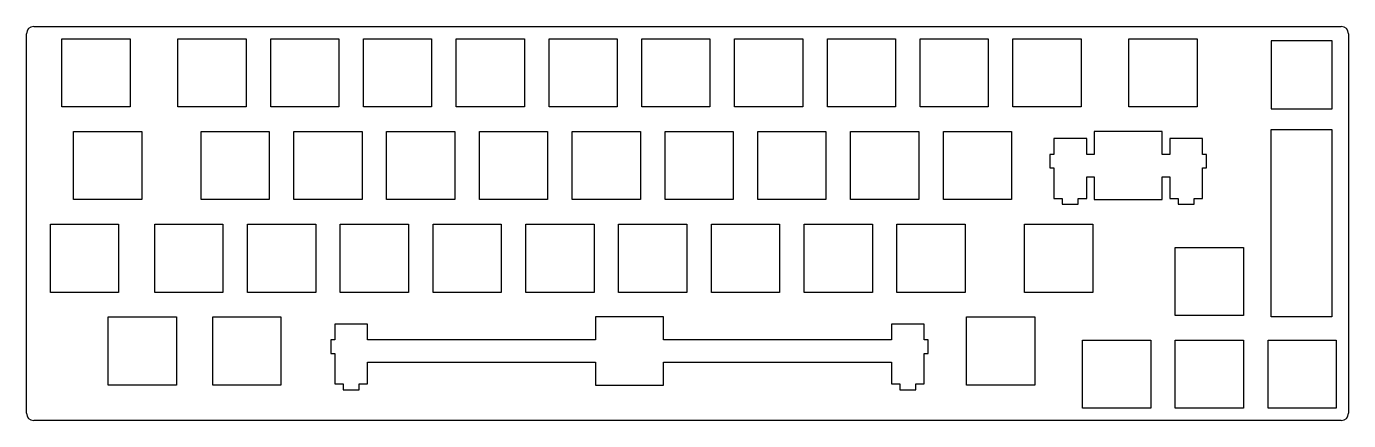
# Model space of a CAD drawing. Extents: x 0 to 272, y 0 to 81.
import ezdxf

# ---------------------------------------------------------------- set-up
doc = ezdxf.new("R2010")
doc.units = 0
doc.header["$MEASUREMENT"] = 0

msp = doc.modelspace()

# ---------------------------------------------------------------- linework, layer by layer
at = {"color": 0}
for p, q in [((0.09508, 1.93408), (0.09508, 79.8964)), ((1.59508, 81.3964), (270.058, 81.3964)), ((7.38216, 78.8719), (21.3817, 78.8719)), ((7.38216, 64.8727), (7.38216, 78.8719)), ((21.3817, 78.8719), (21.3817, 64.8727)), ((31.1947, 78.8719), (45.194, 78.8719)), ((31.1947, 64.8727), (31.1947, 78.8719)), ((45.194, 78.8719), (45.194, 64.8727)), ((50.2447, 78.8719), (64.244, 78.8719)), ((50.2447, 64.8727), (50.2447, 78.8719)), ((64.244, 78.8719), (64.244, 64.8727)), ((69.2947, 78.8719), (83.294, 78.8719)), ((69.2947, 64.8727), (69.2947, 78.8719)), ((83.294, 78.8719), (83.294, 64.8727)), ((88.3447, 78.8719), (102.344, 78.8719)), ((88.3447, 64.8727), (88.3447, 78.8719)), ((102.344, 78.8719), (102.344, 64.8727)), ((107.395, 78.8719), (121.394, 78.8719)), ((107.395, 64.8727), (107.395, 78.8719)), ((121.394, 78.8719), (121.394, 64.8727)), ((126.445, 78.8719), (140.444, 78.8719)), ((126.445, 64.8727), (126.445, 78.8719)), ((140.444, 78.8719), (140.444, 64.8727)), ((145.495, 78.8719), (159.494, 78.8719)), ((145.495, 64.8727), (145.495, 78.8719)), ((159.494, 78.8719), (159.494, 64.8727)), ((164.545, 78.8719), (178.544, 78.8719)), ((164.545, 64.8727), (164.545, 78.8719)), ((178.544, 78.8719), (178.544, 64.8727)), ((183.595, 78.8719), (197.594, 78.8719)), ((183.595, 64.8727), (183.595, 78.8719)), ((197.594, 78.8719), (197.594, 64.8727)), ((202.645, 78.8719), (216.644, 78.8719)), ((202.645, 64.8727), (202.645, 78.8719)), ((216.644, 78.8719), (216.644, 64.8727)), ((226.457, 78.8719), (240.457, 78.8719)), ((226.457, 64.8727), (226.457, 78.8719)), ((240.457, 78.8719), (240.457, 64.8727)), ((271.558, 79.8964), (271.558, 1.93408)), ((21.3817, 64.8727), (7.38216, 64.8727)), ((45.194, 64.8727), (31.1947, 64.8727)), ((64.244, 64.8727), (50.2447, 64.8727)), ((83.294, 64.8727), (69.2947, 64.8727)), ((102.344, 64.8727), (88.3447, 64.8727)), ((121.394, 64.8727), (107.395, 64.8727)), ((140.444, 64.8727), (126.445, 64.8727)), ((159.494, 64.8727), (145.495, 64.8727)), ((178.544, 64.8727), (164.545, 64.8727)), ((197.594, 64.8727), (183.595, 64.8727)), ((216.644, 64.8727), (202.645, 64.8727)), ((240.457, 64.8727), (226.457, 64.8727)), ((9.76203, 59.8219), (23.7629, 59.8219)), ((9.76203, 45.8227), (9.76203, 59.8219)), ((23.7629, 59.8219), (23.7629, 45.8227)), ((35.9572, 59.8219), (49.9565, 59.8219)), ((35.9572, 45.8227), (35.9572, 59.8219)), ((49.9565, 59.8219), (49.9565, 45.8227)), ((55.0072, 59.8219), (69.0065, 59.8219)), ((55.0072, 45.8227), (55.0072, 59.8219)), ((69.0065, 59.8219), (69.0065, 45.8227)), ((74.0572, 59.8219), (88.0565, 59.8219)), ((74.0572, 45.8227), (74.0572, 59.8219)), ((88.0565, 59.8219), (88.0565, 45.8227)), ((93.1072, 59.8219), (107.107, 59.8219)), ((93.1072, 45.8227), (93.1072, 59.8219)), ((107.107, 59.8219), (107.107, 45.8227)), ((112.157, 59.8219), (126.157, 59.8219)), ((112.157, 45.8227), (112.157, 59.8219)), ((126.157, 59.8219), (126.157, 45.8227)), ((131.207, 59.8219), (145.207, 59.8219)), ((131.207, 45.8227), (131.207, 59.8219)), ((145.207, 59.8219), (145.207, 45.8227)), ((150.257, 59.8219), (164.257, 59.8219)), ((150.257, 45.8227), (150.257, 59.8219)), ((164.257, 59.8219), (164.257, 45.8227)), ((169.307, 59.8219), (183.307, 59.8219)), ((169.307, 45.8227), (169.307, 59.8219)), ((183.307, 59.8219), (183.307, 45.8227)), ((188.357, 59.8219), (202.357, 59.8219)), ((188.357, 45.8227), (188.357, 59.8219)), ((202.357, 59.8219), (202.357, 45.8227)), ((219.312, 59.8219), (219.312, 55.1215)), ((233.313, 59.8219), (219.312, 59.8219)), ((233.313, 55.1215), (233.313, 59.8219)), ((217.788, 58.3516), (211.037, 58.3516)), ((211.037, 58.3516), (211.037, 55.1215)), ((217.788, 55.1215), (217.788, 58.3516)), ((241.588, 58.3516), (234.837, 58.3516)), ((234.837, 58.3516), (234.837, 55.1215)), ((241.588, 55.1215), (241.588, 58.3516)), ((211.037, 55.1215), (210.213, 55.1215)), ((210.213, 55.1215), (210.213, 52.3226)), ((219.312, 55.1215), (217.788, 55.1215)), ((234.837, 55.1215), (233.313, 55.1215)), ((242.412, 55.1215), (241.588, 55.1215)), ((242.412, 52.3226), (242.412, 55.1215)), ((210.213, 52.3226), (211.037, 52.3226)), ((211.037, 52.3226), (211.037, 46.0527)), ((241.588, 46.0527), (241.588, 52.3226)), ((241.588, 52.3226), (242.412, 52.3226)), ((217.788, 46.0527), (217.788, 50.5217)), ((217.788, 50.5217), (219.312, 50.5217)), ((219.312, 50.5217), (219.312, 45.8227)), ((233.313, 45.8227), (233.313, 50.5217)), ((233.313, 50.5217), (234.837, 50.5217)), ((234.837, 50.5217), (234.837, 46.0527)), ((23.7629, 45.8227), (9.76203, 45.8227)), ((49.9565, 45.8227), (35.9572, 45.8227)), ((69.0065, 45.8227), (55.0072, 45.8227)), ((88.0565, 45.8227), (74.0572, 45.8227)), ((107.107, 45.8227), (93.1072, 45.8227)), ((126.157, 45.8227), (112.157, 45.8227)), ((145.207, 45.8227), (131.207, 45.8227)), ((164.257, 45.8227), (150.257, 45.8227)), ((183.307, 45.8227), (169.307, 45.8227)), ((202.357, 45.8227), (188.357, 45.8227)), ((211.037, 46.0527), (212.762, 46.0527)), ((212.762, 46.0527), (212.762, 44.8525)), ((212.762, 44.8525), (216.063, 44.8525)), ((216.063, 44.8525), (216.063, 46.0527)), ((216.063, 46.0527), (217.788, 46.0527)), ((219.312, 45.8227), (233.313, 45.8227)), ((234.837, 46.0527), (236.562, 46.0527)), ((236.562, 46.0527), (236.562, 44.8525)), ((236.562, 44.8525), (239.863, 44.8525)), ((239.863, 44.8525), (239.863, 46.0527)), ((239.863, 46.0527), (241.588, 46.0527)), ((5.00091, 40.7719), (19.0004, 40.7719)), ((5.00091, 26.7725), (5.00091, 40.7719)), ((19.0004, 40.7719), (19.0004, 26.7725)), ((26.4322, 40.7719), (40.4315, 40.7719)), ((26.4322, 26.7725), (26.4322, 40.7719)), ((40.4315, 40.7719), (40.4315, 26.7725)), ((45.4822, 40.7719), (59.4815, 40.7719)), ((45.4822, 26.7725), (45.4822, 40.7719)), ((59.4815, 40.7719), (59.4815, 26.7725)), ((64.5322, 40.7719), (78.5315, 40.7719)), ((64.5322, 26.7725), (64.5322, 40.7719)), ((78.5315, 40.7719), (78.5315, 26.7725)), ((83.5822, 40.7719), (97.5815, 40.7719)), ((83.5822, 26.7725), (83.5822, 40.7719)), ((97.5815, 40.7719), (97.5815, 26.7725)), ((102.632, 40.7719), (116.632, 40.7719)), ((102.632, 26.7725), (102.632, 40.7719)), ((116.632, 40.7719), (116.632, 26.7725)), ((121.682, 40.7719), (135.682, 40.7719)), ((121.682, 26.7725), (121.682, 40.7719)), ((135.682, 40.7719), (135.682, 26.7725)), ((140.732, 40.7719), (154.732, 40.7719)), ((140.732, 26.7725), (140.732, 40.7719)), ((154.732, 40.7719), (154.732, 26.7725)), ((159.782, 40.7719), (173.782, 40.7719)), ((159.782, 26.7725), (159.782, 40.7719)), ((173.782, 40.7719), (173.782, 26.7725)), ((178.832, 40.7719), (192.832, 40.7719)), ((178.832, 26.7725), (178.832, 40.7719)), ((192.832, 40.7719), (192.832, 26.7725)), ((205.026, 40.7719), (219.025, 40.7719)), ((205.026, 26.7725), (205.026, 40.7719)), ((219.025, 40.7719), (219.025, 26.7725)), ((235.982, 36.0094), (249.982, 36.0094)), ((235.982, 22.01), (235.982, 36.0094)), ((249.982, 36.0094), (249.982, 22.01)), ((19.0004, 26.7725), (5.00091, 26.7725)), ((40.4315, 26.7725), (26.4322, 26.7725)), ((59.4815, 26.7725), (45.4822, 26.7725)), ((78.5315, 26.7725), (64.5322, 26.7725)), ((97.5815, 26.7725), (83.5822, 26.7725)), ((116.632, 26.7725), (102.632, 26.7725)), ((135.682, 26.7725), (121.682, 26.7725)), ((154.732, 26.7725), (140.732, 26.7725)), ((173.782, 26.7725), (159.782, 26.7725)), ((192.832, 26.7725), (178.832, 26.7725)), ((219.025, 26.7725), (205.026, 26.7725)), ((16.9072, 21.722), (30.9066, 21.722)), ((16.9072, 7.72252), (16.9072, 21.722)), ((30.9066, 21.722), (30.9066, 7.72252)), ((38.3371, 21.722), (52.3378, 21.722)), ((38.3371, 7.72252), (38.3371, 21.722)), ((52.3378, 21.722), (52.3378, 7.72252)), ((116.918, 21.722), (116.918, 17.0215)), ((130.919, 21.722), (116.918, 21.722)), ((130.919, 17.0215), (130.919, 21.722)), ((193.118, 21.722), (207.119, 21.722)), ((193.118, 7.72252), (193.118, 21.722)), ((207.119, 21.722), (207.119, 7.72252)), ((249.982, 22.01), (235.982, 22.01)), ((70.1435, 20.2517), (63.3938, 20.2517)), ((63.3938, 20.2517), (63.3938, 17.0215)), ((70.1435, 17.0215), (70.1435, 20.2517)), ((184.445, 20.2517), (177.694, 20.2517)), ((177.694, 20.2517), (177.694, 17.0215)), ((184.445, 17.0215), (184.445, 20.2517)), ((63.3938, 17.0215), (62.5697, 17.0215)), ((62.5697, 17.0215), (62.5697, 14.2227)), ((116.918, 17.0215), (70.1435, 17.0215)), ((177.694, 17.0215), (130.919, 17.0215)), ((185.269, 17.0215), (184.445, 17.0215)), ((185.269, 14.2227), (185.269, 17.0215)), ((216.932, 16.9595), (230.932, 16.9595)), ((216.932, 2.96003), (216.932, 16.9595)), ((230.932, 16.9595), (230.932, 2.96003)), ((235.982, 16.9595), (249.982, 16.9595)), ((235.982, 2.96003), (235.982, 16.9595)), ((249.982, 16.9595), (249.982, 2.96003)), ((255.032, 16.9595), (269.032, 16.9595)), ((255.032, 2.96003), (255.032, 16.9595)), ((269.032, 16.9595), (269.032, 2.96003)), ((62.5697, 14.2227), (63.3938, 14.2227)), ((63.3938, 14.2227), (63.3938, 7.95267)), ((184.445, 7.95267), (184.445, 14.2227)), ((184.445, 14.2227), (185.269, 14.2227)), ((70.1435, 7.95267), (70.1435, 12.4216)), ((70.1435, 12.4216), (116.918, 12.4216)), ((116.918, 12.4216), (116.918, 7.72252)), ((130.919, 7.72252), (130.919, 12.4216)), ((130.919, 12.4216), (177.694, 12.4216)), ((177.694, 12.4216), (177.694, 7.95267)), ((30.9066, 7.72252), (16.9072, 7.72252)), ((52.3378, 7.72252), (38.3371, 7.72252)), ((63.3938, 7.95267), (65.1178, 7.95267)), ((65.1178, 7.95267), (65.1178, 6.75238)), ((65.1178, 6.75238), (68.4181, 6.75238)), ((68.4181, 6.75238), (68.4181, 7.95267)), ((68.4181, 7.95267), (70.1435, 7.95267)), ((116.918, 7.72252), (130.919, 7.72252)), ((177.694, 7.95267), (179.419, 7.95267)), ((179.419, 7.95267), (179.419, 6.75238)), ((179.419, 6.75238), (182.719, 6.75238)), ((182.719, 6.75238), (182.719, 7.95267)), ((182.719, 7.95267), (184.445, 7.95267)), ((207.119, 7.72252), (193.118, 7.72252)), ((230.932, 2.96003), (216.932, 2.96003)), ((249.982, 2.96003), (235.982, 2.96003)), ((269.032, 2.96003), (255.032, 2.96003)), ((270.058, 0.43408), (1.59508, 0.43408))]:
    msp.add_line(p, q, dxfattribs=at)
at = {"linetype": 'Continuous'}
for points in [[(255.7, 64.45), (268.2, 64.45), (268.2, 78.45), (255.7, 78.45)], [(255.65, 60.25), (268.15, 60.25), (268.15, 21.75), (255.65, 21.75)]]:
    msp.add_lwpolyline(points, close=True, dxfattribs=at)
at = {"color": 0}
for centre, start, end in [((1.59508, 79.8964), 90, 180), ((270.058, 79.8964), 0, 90), ((1.59508, 1.93408), 180, 270), ((270.058, 1.93408), 270, 0)]:
    msp.add_arc(centre, 1.5, start, end, dxfattribs=at)

doc.saveas('drawing.dxf')
